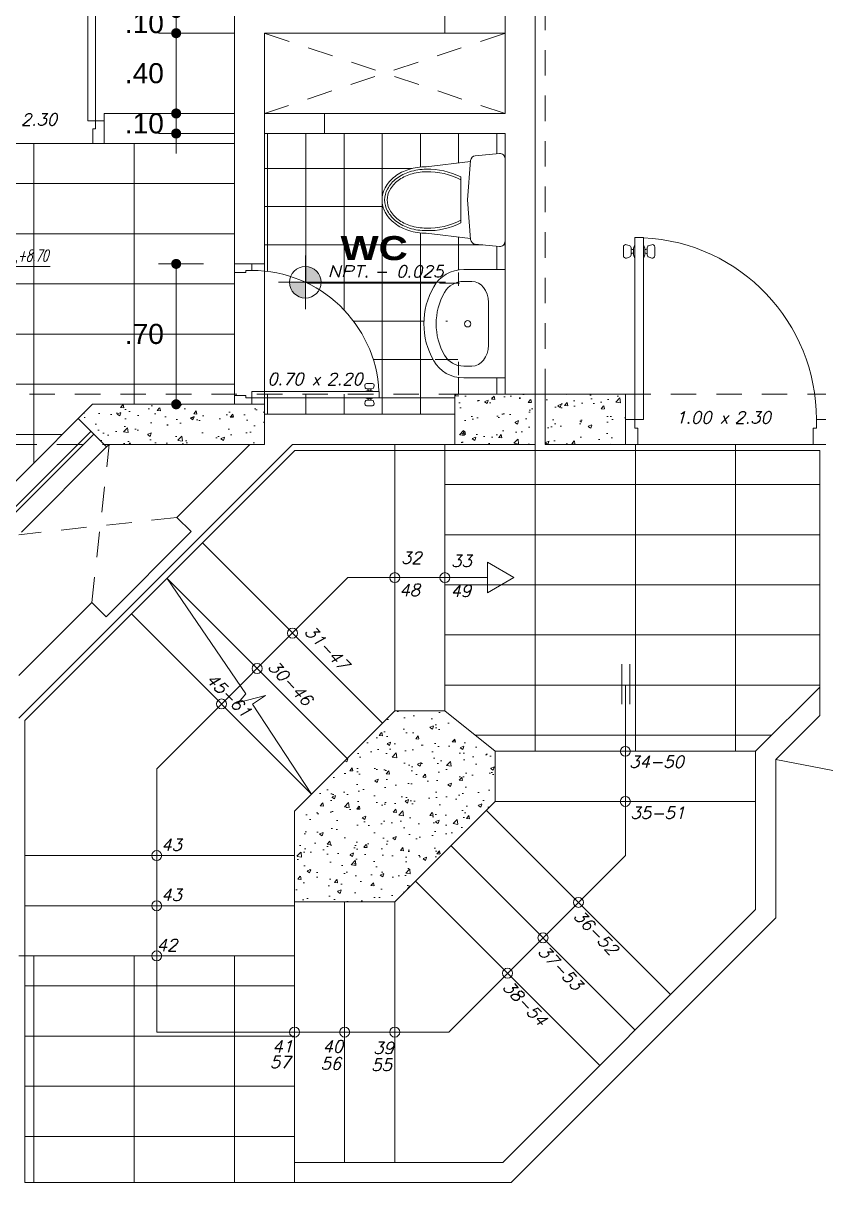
# Model space of a CAD drawing. Header units: millimetres. Extents: x 2178 to 2304, y 1220 to 1359.
# Drawn here: x 2192.1 to 2196.1, y 1238.32 to 1244.1 of the extents above; entities that cross this region are included whole.
import ezdxf
from ezdxf.enums import TextEntityAlignment as Align

# ---------------------------------------------------------------- set-up
doc = ezdxf.new("R2010")
doc.units = ezdxf.units.MM
doc.linetypes.add('HIDDEN', pattern=[9.524999999999999, 6.35, -3.175])
doc.layers.get('0').update_dxf_attribs({"lineweight": 0})
for name, color, linetype, lineweight in [('carpinteria', 12, 'Continuous', 5), ('COTAS', 40, 'Continuous', 20), ('Mobiliario', 52, 'Continuous', 5), ('PLUMA 1', 46, 'Continuous', 13), ('PLUMA 2', 94, 'Continuous', 15), ('PLUMA 7', 10, 'Continuous', 0), ('PLUMA4', 160, 'Continuous', 40), ('PROY', 13, 'HIDDEN', 13), ('TEXTO', 5, 'Continuous', 18), ('TEXTOS', 42, 'Continuous', 13)]:
    doc.layers.add(name, color=color, linetype=linetype, lineweight=lineweight)
doc.layers.add('pisos....', color=7, linetype='Continuous', lineweight=5, true_color=0x7c7f7e)
doc.styles.add('ARIAL', font='arial.ttf')
doc.styles.add('ARIAL-N', font='arialbd.ttf')
doc.styles.add('SIMPLEX', font='simplex.shx', dxfattribs={"width": 1.2, "oblique": 15})
doc.dimstyles.new('RPM 50', dxfattribs={"dimtxt": 0.1, "dimasz": 0.05, "dimexe": 0.08849999999999973, "dimexo": 0.1535, "dimgap": 0.07099999999999997, "dimtad": 2, "dimtih": 1, "dimtoh": 1, "dimzin": 4, "dimdsep": 46, "dimtxsty": 'ARIAL', "dimblk": 'DOT', "dimcen": 0.4, "dimdle": 0.25, "dimclrd": 8, "dimclre": 8, "dimclrt": 9, "dimadec": 0, "dimazin": 0, "dimtfac": 1, "dimtix": 1, "dimtmove": 0, "dimatfit": 3, "dimldrblk": 'DOT', "dimfxl": 0.5, "dimfxlon": 1, "dimlwd": 0, "dimlwe": 0, "dimarcsym": 0})
pattern_1 = [(0, (1020.219781144359, -525.2275111259783), (0, 0.1905), []), (90, (1020.219781144359, -525.2275111259783), (-0.1905, 1.166437552015814e-17), [])]
pattern_2 = [(49.99999999999999, (1025.669781144359, -528.6775111259783), (0.182184668996004, -0.01593908553890309), [0.01905, -0.20955]), (355, (1025.669781144359, -528.6775111259783), (-0.03524342142496934, 0.1910568452390352), [0.01524, -0.16764058417]), (100.4514447, (1025.684963151359, -528.6788393794784), (0.1469412470903533, 0.1751177519121951), [0.01619000879999997, -0.1780902445999998]), (46.18420000000001, (1025.669781144359, -528.6267111259783), (0.2710790408921299, -0.04204232793272715), [0.028575, -0.314325]), (96.63555760999992, (1025.692371044359, -528.6302146259784), (0.237404134051503, 0.2474261245977215), [0.02428502314, -0.26713560816]), (351.1841511700001, (1025.669781144359, -528.6267111259783), (0.237404134064977, 0.2474261245855326), [0.02285996707, -0.25145973192]), (21, (1025.695181144359, -528.6394111259783), (0.1516143912691325, -0.1022651981870876), [0.01905, -0.20955]), (326.0000000000001, (1025.695181144359, -528.6394111259783), (0.06180202834764707, 0.1841879661223193), [0.01524, -0.16764]), (71.45144499999999, (1025.707815676959, -528.6479332258782), (0.2134164192787162, 0.08192276888590524), [0.0161900088, -0.1780899376]), (37.50000000000001, (1025.669781144359, -528.6775111259783), (0.003088603250591816, 0.0845550388731531), [0, -0.165608, 0, -0.17018, 0, -0.168275]), (7.499999999999999, (1025.669781144359, -528.6775111259783), (0.06681966251030574, 0.1001805748181195), [0, -0.09702799999999999, 0, -0.161798, 0, -0.06413500000000001]), (327.5, (1025.613139144359, -528.6775111259783), (0.1355905951668714, -0.005728743992673458), [0, -0.0635, 0, -0.19812, 0, -0.26289]), (317.5, (1025.587739144359, -528.6775111259783), (0.148129181386018, 0.02542649103333302), [0, -0.08255, 0, -0.131572, 0, -0.18669])]

# ---------------------------------------------------------------- blocks, each defined once
blk = doc.blocks.new('puerta de 0.80')
for p, q in [((0, 0.7578726278069325), (0, 0.8078726278070008)), ((0, 0.05787262780700075), (0, 0.8078726278070008)), ((0.1000000000000227, 0.770372627806978), (0.1000000000000227, 0.8078726278070008)), ((0, 0.7578726278069325), (0.06500000000005457, 0.7578726278069325)), ((0.06500000000005457, 0.7578726278069325), (0.06500000000005457, 0.770372627806978)), ((0.06500000000005457, 0.770372627806978), (0.1000000000000227, 0.770372627806978)), ((0.743372223558481, 0.1131570363396577), (0.7462233707656196, 0.1025164101029077)), ((0.7699992280930701, 0.1257452267906274), (0.753031481821381, 0.1257452267906274)), ((0.7820575276252839, 0.09510460055400927), (0.7558826290285197, 0.09510460055400927)), ((0.7558826290285197, 0.09510460055400927), (0.7579409285608563, 0.09510460055400927)), ((0.7699992280930701, 0.1257452267906274), (0.7869669743646455, 0.1257452267906274)), ((0.7841158271576205, 0.09510460055400927), (0.7820575276252839, 0.09510460055400927)), ((0.7966262326275455, 0.1131570363396577), (0.7937750854204069, 0.1025164101029077)), ((0, 0.007872627806932542), (0, 0.05787262780700075)), ((0, 0.05787262780700075), (0.06500000000005457, 0.05787262780700075)), ((0.06500000000005457, 0.04537262780695528), (0.06500000000005457, 0.05787262780700075)), ((0.1000000000000227, 0.08037262780703713), (0.8250000000000455, 0.08037262780703713)), ((0.1000000000000227, 0.04537262780695528), (0.1000000000000227, 0.08037262780703713)), ((0.7820575276252839, 0.08545825626470105), (0.7558826290285197, 0.08545825626470105)), ((0.762940928560738, 0.09010460055401381), (0.762940928560738, 0.08545825626470105)), ((0.7770575276252885, 0.09010460055401381), (0.7770575276252885, 0.08545825626470105)), ((0.8250000000000455, 0.08037262780703713), (0.8250000000000455, 0.04537262780695528)), ((0.1000000000000227, 0.04537262780695528), (0.06500000000005457, 0.04537262780695528)), ((0.8250000000000455, 0.04537262780695528), (0.1000000000000227, 0.04537262780695528)), ((0.1000000000000227, 0.04537262780695528), (0.1000000000000227, 0.007872627806932542)), ((0.743372223558481, 0.01258821927433473), (0.7462233707656196, 0.02322884551108473)), ((0.7699992280930701, 2.882325134123676e-08), (0.753031481821381, 2.882325134123676e-08)), ((0.7820575276252839, 0.04028699934929136), (0.7558826290285197, 0.04028699934929136)), ((0.7820575276252839, 0.03064065505998315), (0.7558826290285197, 0.03064065505998315)), ((0.7558826290285197, 0.03064065505998315), (0.7579409285608563, 0.03064065505998315)), ((0.762940928560738, 0.0356406550599786), (0.762940928560738, 0.04028699934929136)), ((0.7699992280930701, 2.882325134123676e-08), (0.7869669743646455, 2.882325134123676e-08)), ((0.8250000000000455, 0.04537262780695528), (0.7720000000000482, 0.04537262780695528)), ((0.7770575276252885, 0.0356406550599786), (0.7770575276252885, 0.04028699934929136)), ((0.7841158271576205, 0.03064065505998315), (0.7820575276252839, 0.03064065505998315)), ((0.7966262326275455, 0.01258821927433473), (0.7937750854204069, 0.02322884551108473))]:
    blk.add_line(p, q)
at = {"linetype": 'Continuous', "lineweight": 0}
for p, q in [((0.7558826290285197, 0.08545825626470105), (0.7419099796773025, 0.08037262780692345)), ((0.7820575276252839, 0.08545825626470105), (0.796030176976501, 0.08037262780692345)), ((0.7558826290285197, 0.04028699934929136), (0.7419099796773025, 0.04537262780695528)), ((0.7820575276252839, 0.04028699934929136), (0.796030176976501, 0.04537262780695528))]:
    blk.add_line(p, q, dxfattribs=at)
for centre, radius, start, end in [((0.1000000000000227, 0.04537262780695528), 0.725, 2.767078666097358, 90), ((0.753031481821381, 0.1157452267906365), 0.01, 90, 195.0000000000087), ((0.7558826290285197, 0.1051046005540002), 0.01, 195.0000000001698, 270), ((0.7579409285607426, 0.09010460055401381), 0.005, 0, 90), ((0.7820575276252839, 0.09010460055401381), 0.005, 90, 180), ((0.7841158271575068, 0.1051046005540002), 0.01, 270, 344.9999999998302), ((0.7869669743646455, 0.1157452267906365), 0.01, 344.9999999999912, 90), ((0.753031481821381, 0.01000002882324225), 0.01, 164.9999999999913, 270), ((0.7558826290285197, 0.02064065505999224), 0.01, 90, 164.9999999998302), ((0.7579409285607426, 0.0356406550599786), 0.005, 270, 0), ((0.7820575276252839, 0.0356406550599786), 0.005, 180, 270), ((0.7841158271575068, 0.02064065505999224), 0.01, 15.00000000016984, 90), ((0.7869669743646455, 0.01000002882324225), 0.01, 270, 15.00000000000872)]:
    blk.add_arc(centre, radius, start, end)
blk = doc.blocks.new('P')
at = {"style": 'SIMPLEX', "oblique": 15}
blk.add_text('x', height=0.06, dxfattribs=at).set_placement((-0.01697368369676155, 0.0255492955629677))
blk.add_attdef('L', text='', height=0.06, dxfattribs=at).set_placement((-0.057659880294743, 0.02554929556297481), align=Align.RIGHT)
blk.add_attdef('H', (0.05806964743619147, 0.02554929556297481), '', height=0.06, dxfattribs=at)
blk = doc.blocks.new('LAVATORIO')
at = {"layer": 'PLUMA 1', "linetype": 'Continuous', "lineweight": 20}
for p, q in [((-0.2999934783219942, 0.2071363636785648), (-0.2999934783219942, -0.02195454545901754)), ((-0.2999934783219942, 0.2071363636785648), (0.2999934783219942, 0.2071363636785648)), ((0.2999934783219942, 0.2071363636785648), (0.2999934783219942, -0.02195454545901754)), ((-0.1188260869807323, 0.1148181818415779), (0.1188260869807323, 0.1148181818415779)), ((-0.234782608743501, 0.02386363636850319), (-0.234782608743501, -0.02195454545901754)), ((0.234782608743501, 0.02386363636850319), (0.234782608743501, -0.02195454545901754))]:
    blk.add_line(p, q, dxfattribs=at)
blk.add_circle((0, 0), 0.01750000000356522, dxfattribs=at)
at = {"layer": 'PLUMA 1', "linetype": 'Continuous', "lineweight": 20, "extrusion": (0, 0, -1)}
for centre, major_axis, ratio, start_param, end_param in [((-0.1188260869807323, 0.02386363636850319), (0.1159565217627687, 2.11200665065676e-14), 0.7846746081733931, 3.141592653590338, 4.712388980384833), ((0.1188260869807323, 0.02386363636850319), (-0.1159565217627687, 9.952126509930016e-14), 0.7846746081733929, 1.570796326794223, 3.1415926535887), ((-0.1188521754517069, -0.02195454545901754), (2.795176774598603e-13, 0.1893818215381344), 0.9565217391304283, 3.638567482427635, 4.712388980383277), ((-0.1188521754517069, -0.02195454545901754), (-1.25662522260505e-12, 0.1212000033427651), 0.9565217391302343, 3.638567482442401, 4.712388980394607), ((0.1188521754517069, -0.02195454545901754), (1.256475748923904e-12, 0.1212000033427651), 0.9565217391302343, 1.57079632678498, 2.644617824737187), ((0.1188521754517069, -0.02195454545901754), (-2.791350386132135e-13, 0.1893818215381344), 0.9565217391304283, 1.570796326796306, 2.64461782475195), ((0, 0.2071363636785648), (1.873049312265182e-16, 0.4500000041648561), 0.9565217391303545, 2.644617814432515, 3.638567492747071), ((0, 0.2071363636785648), (-2.207522384136759e-16, 0.3818181859691521), 0.9565217391303741, 2.64461781258921, 3.638567494590378)]:
    blk.add_ellipse(centre, major_axis=major_axis, ratio=ratio, start_param=start_param, end_param=end_param, dxfattribs=at)
blk = doc.blocks.new('A$C17BD6781')
at = {"layer": 'Mobiliario', "linetype": 'Continuous'}
for p, q in [((0.0470258381902795, 0.2024778968581415), (0.07702583819028064, 0.4624778968581325)), ((0.4970258381902681, 0.2024778968581415), (0.467025838190267, 0.4624778968581325)), ((0.2720258381902738, 0.2200000207519395), (0.04046188830088226, 0.2019667219995256)), ((0.1371245447934086, 0.2600000207519599), (0.406927131587139, 0.2600000207519599)), ((0.2720258381902738, 0.2200000207519395), (0.5035897880796654, 0.2019667219995256)), ((2.658856601556181e-08, 0.03271609313324575), (0.01291432294007677, 0.1747733529997788)), ((0.5440516497919816, 0.03271609313324575), (0.5311373534404709, 0.1747733529997788)), ((0.0298768227825974, 2.075196903206233e-08), (0.5141748535979502, 2.075196903206233e-08))]:
    blk.add_line(p, q, dxfattribs=at)
for points in [[(0.467025838190267, 0.4624778968581325, 0.07568148098942781), (0.4514763274974598, 0.564619449634364, 0.08594715031423093), (0.409911660521658, 0.6457161817953931, 0.1060218382171382), (0.3436150782673906, 0.7032144903049868, 0.1264657149685374), (0.2720258381902738, 0.7216159645624032, 0.1264657149685252), (0.2004365981131571, 0.7032144903049868, 0.1060218382171112), (0.1341400158588897, 0.6457161817953931, 0.08594715031425326), (0.09257534888308783, 0.564619449634364, 0.07568148098944026), (0.07702583819028064, 0.4624778968581325, 0.07568148098943636)], [(0.4520258381902806, 0.4624778968581325, 0.0756814809893859), (0.4371558434836231, 0.5601558482174767, 0.08594715031428633), (0.3979260275471859, 0.6366970575473658, 0.1060218382171535), (0.3363817185640983, 0.6900737708649274, 0.1264657149685132), (0.2720258381902738, 0.7066159645624168, 0.1264657149686313), (0.2076699578163925, 0.6900737708648705, 0.1060218382170392), (0.1461256488333618, 0.6366970575473658, 0.08594715031415015), (0.1068958328969813, 0.5601558482175903, 0.07568148098951734), (0.092025838190267, 0.4624778968581325, 0.07568148098951734)], [(0.4370258381902659, 0.4624778968581325, 0.07568148098938046), (0.422835359469758, 0.5556922468005894, 0.08594715031429338), (0.3859403945727138, 0.6276779332993385, 0.1060218382171472), (0.3291483588608344, 0.6769330514248111, 0.1264657149685263), (0.2720258381902738, 0.6916159645624305, 0.1264657149686292), (0.2149033175196564, 0.6769330514248111, 0.1060218382170225), (0.1581112818078338, 0.6276779332993385, 0.08594715031417827), (0.1212163169108464, 0.5556922468007031, 0.07568148098950629), (0.1070258381902818, 0.4624778968581325, 0.07568148098950629)]]:
    blk.add_lwpolyline(points, format="xyb", dxfattribs=at)
for centre, radius, start, end in [((0.5137349313203856, 0.4501454030077241), 0.4218893808016409, 178.3249151335759, 206.7885795011672), ((0.5137349313203856, 0.4501454030077241), 0.4068893808016409, 178.3249151335759, 207.8601275501853), ((0.03031674506016202, 0.4501454030077241), 0.4068893808016409, 332.1398724498131, 1.675084866424104), ((0.03031674506016202, 0.4501454030077241), 0.4218893808016409, 333.2114204988328, 1.675084866424104), ((0.04279111913410816, 0.1720572806184748), 0.03, 94.45298473469602, 174.8055710922652), ((0.5012605572464395, 0.1720572806184748), 0.03, 5.194428907734862, 85.54701526530398), ((0.0298768227825974, 0.03000002075194175), 0.03, 174.8055710922652, 270), ((0.5141748535979502, 0.03000002075194175), 0.03, 270, 5.194428907734862)]:
    blk.add_arc(centre, radius, start, end, dxfattribs=at)
blk = doc.blocks.new('N')
at = {"linetype": 'Continuous'}
h = blk.add_hatch(color=256, dxfattribs=at)
h.paths.add_polyline_path([(0, 0.1000000000000085), (0, 0), (0.1000000000000014, 0, 0.4142135623730981)])
h.paths.add_polyline_path([(-0.1000000000000014, 0, 0.4142135623730981), (0, -0.1000000000000085), (0, 0)])
for points in [[(0, 0.1700000000000017), (0, -0.1700000000000017)], [(-0.1700000000000017, 0), (0.8870854846603891, 0)]]:
    blk.add_lwpolyline(points)
blk.add_circle((0, 0), 0.1)
at = {"color": 64, "style": 'SIMPLEX', "oblique": 15, "width": 1.2}
blk.add_text('NPT.', height=0.075, dxfattribs=at).set_placement((0.1397908554024241, 0.03140925992012455))
at = {"color": 64, "style": 'SIMPLEX', "oblique": 15, "width": 1.062312430358449}
blk.add_attdef('NIV', text='', height=0.075, dxfattribs=at).set_placement((0.434891932751043, 0.03140925992012455), (0.8749927967566862, 0.03140925992012455), align=Align.FIT)
blk = doc.blocks.new('_DOT')
at = {"color": 0, "linetype": 'ByBlock'}
blk.add_line((-0.5, 0), (-1, 0), dxfattribs=at)
at = {"color": 0, "linetype": 'ByBlock', "const_width": 0.5}
blk.add_lwpolyline([(-0.25, 0, 1), (0.25, 0, 1)], format="xyb", close=True, dxfattribs=at)
blk = doc.blocks.new('*D1481')
at = {"color": 8, "lineweight": 0, "transparency": 16777216}
for p, q in [((2192.862519938153, 1244.198674000262), (2192.862519938153, 1244.248674000262)), ((2193.149498678863, 1244.148674000262), (2192.774019938153, 1244.148674000262)), ((2192.862519938153, 1244.148674000262), (2192.862519938153, 1244.048674000262)), ((2193.149498678863, 1244.048674000262), (2192.774019938153, 1244.048674000262)), ((2192.862519938153, 1243.998674000262), (2192.862519938153, 1243.948674000262))]:
    blk.add_line(p, q, dxfattribs=at)
at = {"layer": 'Defpoints', "color": 0, "transparency": 16777216}
for p in [(2193.302998678863, 1244.148674000262), (2192.862519938153, 1244.048674000262), (2193.302998678863, 1244.048674000262)]:
    blk.add_point(p, dxfattribs=at)
at = {"color": 8, "lineweight": 0, "transparency": 16777216, "xscale": 0.05, "yscale": 0.05, "zscale": 0.05}
for p, rotation in [((2192.862519938153, 1244.148674000262), 270), ((2192.862519938153, 1244.048674000262), 90)]:
    blk.add_blockref('_DOT', p, dxfattribs=dict(at, rotation=rotation))
at = {"color": 9, "transparency": 16777216, "insert": (2192.704105204183, 1244.098674000261), "char_height": 0.1, "attachment_point": 5, "style": 'ARIAL'}
blk.add_mtext('.10', dxfattribs=at)
blk = doc.blocks.new('*D1482')
at = {"color": 8, "lineweight": 0, "transparency": 16777216}
for p, q in [((2193.149498678863, 1244.048674000262), (2192.774019938153, 1244.048674000262)), ((2192.862519938153, 1243.998674000262), (2192.862519938153, 1243.698674000262)), ((2193.149498678863, 1243.648674000262), (2192.774019938153, 1243.648674000262))]:
    blk.add_line(p, q, dxfattribs=at)
at = {"layer": 'Defpoints', "color": 0, "transparency": 16777216}
for p in [(2193.302998678863, 1244.048674000262), (2192.862519938153, 1243.648674000262), (2193.302998678863, 1243.648674000262)]:
    blk.add_point(p, dxfattribs=at)
at = {"color": 8, "lineweight": 0, "transparency": 16777216, "xscale": 0.05, "yscale": 0.05, "zscale": 0.05}
for p, rotation in [((2192.862519938153, 1244.048674000262), 90), ((2192.862519938153, 1243.648674000262), 270)]:
    blk.add_blockref('_DOT', p, dxfattribs=dict(at, rotation=rotation))
at = {"color": 9, "transparency": 16777216, "insert": (2192.704105204183, 1243.848674000261), "char_height": 0.1, "attachment_point": 5, "style": 'ARIAL'}
blk.add_mtext('.40', dxfattribs=at)
blk = doc.blocks.new('*D1483')
at = {"color": 8, "lineweight": 0, "transparency": 16777216}
for p, q in [((2192.862519938153, 1243.698674000262), (2192.862519938153, 1243.748674000262)), ((2193.149498678863, 1243.648674000262), (2192.774019938153, 1243.648674000262)), ((2192.862519938153, 1243.648674000262), (2192.862519938153, 1243.548674000262)), ((2193.149498678863, 1243.548674000262), (2192.774019938153, 1243.548674000262)), ((2192.862519938153, 1243.498674000262), (2192.862519938153, 1243.448674000262))]:
    blk.add_line(p, q, dxfattribs=at)
at = {"layer": 'Defpoints', "color": 0, "transparency": 16777216}
for p in [(2193.302998678863, 1243.648674000262), (2192.862519938153, 1243.548674000262), (2193.302998678863, 1243.548674000262)]:
    blk.add_point(p, dxfattribs=at)
at = {"color": 8, "lineweight": 0, "transparency": 16777216, "xscale": 0.05, "yscale": 0.05, "zscale": 0.05}
for p, rotation in [((2192.862519938153, 1243.648674000262), 270), ((2192.862519938153, 1243.548674000262), 90)]:
    blk.add_blockref('_DOT', p, dxfattribs=dict(at, rotation=rotation))
at = {"color": 9, "transparency": 16777216, "insert": (2192.704105204183, 1243.598674000261), "char_height": 0.1, "attachment_point": 5, "style": 'ARIAL'}
blk.add_mtext('.10', dxfattribs=at)
blk = doc.blocks.new('*D1484')
at = {"color": 8, "lineweight": 0, "transparency": 16777216}
for p, q in [((2192.999498678863, 1242.898674000262), (2192.774019938153, 1242.898674000262)), ((2192.862519938153, 1242.848674000262), (2192.862519938153, 1242.248674000262)), ((2192.862519938153, 1242.198674000262), (2192.951019938153, 1242.198674000262))]:
    blk.add_line(p, q, dxfattribs=at)
at = {"layer": 'Defpoints', "color": 0, "transparency": 16777216}
for p in [(2193.152998678863, 1242.898674000262), (2192.862519938151, 1242.198674000262), (2192.862519938153, 1242.198674000262)]:
    blk.add_point(p, dxfattribs=at)
at = {"color": 8, "lineweight": 0, "transparency": 16777216, "xscale": 0.05, "yscale": 0.05, "zscale": 0.05}
for p, rotation in [((2192.862519938153, 1242.898674000262), 90), ((2192.862519938153, 1242.198674000262), 270)]:
    blk.add_blockref('_DOT', p, dxfattribs=dict(at, rotation=rotation))
at = {"color": 9, "transparency": 16777216, "insert": (2192.704105204183, 1242.548674000261), "char_height": 0.1, "attachment_point": 5, "style": 'ARIAL'}
blk.add_mtext('.70', dxfattribs=at)
blk = doc.blocks.new('F1')
for points in [[(-0.1000000000000014, 0.01999999999999602), (0.1000000000000085, 0.01999999999999602)], [(-0.09999999999999432, -0.02000000000000313), (0.1000000000000014, -0.02000000000000313)]]:
    blk.add_lwpolyline(points)

msp = doc.modelspace()

# ---------------------------------------------------------------- hatches: boundary and pattern name
h = msp.add_hatch()
h.set_pattern_fill('NET', color=256, scale=0.06)
h.set_pattern_definition(pattern_1)
h.paths.add_polyline_path([(2194.252998678862, 1242.248674000262), (2193.302998678862, 1242.248674000262), (2193.302998678862, 1242.198674000262), (2193.302998678862, 1242.148674000262), (2194.252998678862, 1242.148674000262)])
h.paths.add_polyline_path([(2193.832924015534, 1242.227036575361), (2193.832924015534, 1242.222971024108, 0.464648955452275), (2193.837910499672, 1242.218514791221, -0.3779349762624743), (2193.847551878605, 1242.212110690753), (2193.850046632411, 1242.202800142796, -0.4931454260358821), (2193.841594781431, 1242.191785476151), (2193.826748003444, 1242.191785476151), (2193.811901225456, 1242.191785476151, -0.493145426028799), (2193.803449374476, 1242.202800142795), (2193.805944128282, 1242.212110690753, -0.3394542588673253), (2193.814395979262, 1242.218596024108), (2193.816196991353, 1242.218596024108, 0.414213562373095), (2193.820571991353, 1242.222971024108), (2193.820571991353, 1242.227036575361)], flags=16)
h = msp.add_hatch()
h.set_pattern_fill('AR-CONC', color=256, scale=0.001)
h.set_pattern_definition(pattern_2)
h.paths.add_polyline_path([(2194.652998678863, 1241.998674000262), (2194.652998678863, 1242.248674000262), (2194.252998678862, 1242.248674000262), (2194.252998678862, 1241.998674000262)])
h = msp.add_hatch()
h.set_pattern_fill('AR-CONC', color=256, scale=0.001)
h.set_pattern_definition(pattern_2)
h.paths.add_polyline_path([(2194.702998678862, 1241.998674000262), (2195.102998678863, 1241.998674000262), (2195.102998678863, 1242.248674000262), (2194.702998678862, 1242.248674000262)])
h = msp.add_hatch()
h.set_pattern_fill('AR-CONC', color=256, scale=0.001)
h.set_pattern_definition([(49.99999999999999, (1020.219781144359, -498.5161192581334), (0.182184668996004, -0.01593908553890309), [0.01905, -0.20955]), (355, (1020.219781144359, -498.5161192581334), (-0.03524342142496934, 0.1910568452390352), [0.01524, -0.16764058417]), (100.4514447, (1020.234963151359, -498.5174475116335), (0.1469412470903533, 0.1751177519121951), [0.01619000879999999, -0.1780902445999999]), (46.18420000000001, (1020.219781144359, -498.4653192581334), (0.2710790408921299, -0.04204232793272715), [0.028575, -0.314325]), (96.63555760999992, (1020.242371044359, -498.4688227581335), (0.237404134051503, 0.2474261245977215), [0.02428502314, -0.26713560816]), (351.1841511700001, (1020.219781144359, -498.4653192581334), (0.237404134064977, 0.2474261245855326), [0.02285996707, -0.25145973192]), (21, (1020.245181144359, -498.4780192581334), (0.1516143912691325, -0.1022651981870876), [0.01905, -0.20955]), (326.0000000000001, (1020.245181144359, -498.4780192581334), (0.06180202834764707, 0.1841879661223193), [0.01524, -0.16764]), (71.45144499999999, (1020.257815676959, -498.4865413580333), (0.2134164192787162, 0.08192276888590524), [0.0161900088, -0.1780899376]), (37.50000000000001, (1020.219781144359, -498.5161192581334), (0.003088603250591816, 0.0845550388731531), [0, -0.165608, 0, -0.17018, 0, -0.168275]), (7.499999999999999, (1020.219781144359, -498.5161192581334), (0.06681966251030574, 0.1001805748181195), [0, -0.09702799999999999, 0, -0.161798, 0, -0.06413500000000001]), (327.5, (1020.163139144359, -498.5161192581334), (0.1355905951668714, -0.005728743992673458), [0, -0.0635, 0, -0.19812, 0, -0.26289]), (317.5, (1020.137739144359, -498.5161192581334), (0.148129181386018, 0.02542649103333302), [0, -0.08255, 0, -0.131572, 0, -0.18669])])
h.paths.add_polyline_path([(2193.302998678862, 1242.198674000262), (2192.445155966388, 1242.198674000262), (2192.373709356981, 1242.127227390855), (2192.502262747575, 1241.998674000262), (2193.302998678862, 1241.998674000262)])
h = msp.add_hatch()
h.set_pattern_fill('AR-CONC', color=256, scale=0.001)
h.set_pattern_definition([(49.99999999999999, (1020.219781144359, -525.2275111259783), (0.182184668996004, -0.01593908553890309), [0.01905, -0.20955]), (355, (1020.219781144359, -525.2275111259783), (-0.03524342142496934, 0.1910568452390352), [0.01524, -0.16764058417]), (100.4514447, (1020.234963151359, -525.2288393794784), (0.1469412470903533, 0.1751177519121951), [0.01619000879999999, -0.1780902445999999]), (46.18420000000001, (1020.219781144359, -525.1767111259783), (0.2710790408921299, -0.04204232793272715), [0.028575, -0.314325]), (96.63555760999992, (1020.242371044359, -525.1802146259784), (0.237404134051503, 0.2474261245977215), [0.02428502314, -0.26713560816]), (351.1841511700001, (1020.219781144359, -525.1767111259783), (0.237404134064977, 0.2474261245855326), [0.02285996707, -0.25145973192]), (21, (1020.245181144359, -525.1894111259783), (0.1516143912691325, -0.1022651981870876), [0.01905, -0.20955]), (326.0000000000001, (1020.245181144359, -525.1894111259783), (0.06180202834764707, 0.1841879661223193), [0.01524, -0.16764]), (71.45144499999999, (1020.257815676959, -525.1979332258782), (0.2134164192787162, 0.08192276888590524), [0.0161900088, -0.1780899376]), (37.50000000000001, (1020.219781144359, -525.2275111259783), (0.003088603250591816, 0.0845550388731531), [0, -0.165608, 0, -0.17018, 0, -0.168275]), (7.499999999999999, (1020.219781144359, -525.2275111259783), (0.06681966251030574, 0.1001805748181195), [0, -0.09702799999999999, 0, -0.161798, 0, -0.06413500000000001]), (327.5, (1020.163139144359, -525.2275111259783), (0.1355905951668714, -0.005728743992673458), [0, -0.0635, 0, -0.19812, 0, -0.26289]), (317.5, (1020.137739144359, -525.2275111259783), (0.148129181386018, 0.02542649103333302), [0, -0.08255, 0, -0.131572, 0, -0.18669])])
h.paths.add_polyline_path([(2194.452998678863, 1240.218674000261), (2194.452998678863, 1240.468674000261), (2194.202998678863, 1240.670389729014), (2193.952998678863, 1240.670389729014), (2193.452998678863, 1240.170389729014), (2193.452998678863, 1239.718674000261), (2193.952998678863, 1239.718674000261)])
at = {"layer": 'pisos....'}
h = msp.add_hatch(dxfattribs=at)
h.set_pattern_fill('NET', color=256, scale=0.06)
h.set_pattern_definition(pattern_1)
edge = h.paths.add_edge_path()
edge.add_line((2193.302998678862, 1242.898674000262), (2193.302998678862, 1242.86277517482))
edge.add_arc((2193.240498678862, 1242.231486500262), 0.6343750000001274, 2.76707866610559, 84.34592333882102, ccw=False)
edge.add_line((2193.874134023521, 1242.262111500262), (2193.874873678862, 1242.262111500262))
edge.add_line((2193.874873678862, 1242.262111500262), (2193.874873678862, 1242.248674000262))
edge.add_line((2193.874873678862, 1242.248674000262), (2194.502998678862, 1242.248674000262))
edge.add_line((2194.502998678862, 1242.248674000262), (2194.502998678862, 1242.330055761497))
edge.add_line((2194.502998678862, 1242.330055761497), (2194.296668261128, 1242.330055761497))
edge.add_ellipse((2194.296816860639, 1242.49308293408), major_axis=(0.1704436393843569, 2.49983864526988e-13), ratio=0.9565217391305934, start_angle=208.4745602166175, end_angle=269.9999999999196, ccw=False)
edge.add_ellipse((2194.502998678862, 1242.600049891986), major_axis=(-0.4050000037482276, 4.744386080289655e-16), ratio=0.9565217391312869, start_angle=-28.474560807873104, end_angle=28.474560807873274, ccw=False)
edge.add_ellipse((2194.296816860639, 1242.707016849893), major_axis=(-0.170443639384357, 2.499081723458499e-13), ratio=0.956521739130593, start_angle=-89.99999999991968, end_angle=-28.47456021661759, ccw=False)
edge.add_line((2194.296668261128, 1242.870044022476), (2194.502998678862, 1242.870044022476))
edge.add_line((2194.502998678862, 1242.870044022476), (2194.502998678862, 1243.011485400083))
edge.add_arc((2194.477498678863, 1243.011485400083), 0.02549999999999673, -95.19442890754982, 0, ccw=False)
edge.add_line((2194.475190017339, 1242.986090123318), (2194.354441346452, 1242.997067275217))
edge.add_arc((2194.356750007976, 1243.022462551982), 0.0255000000000944, 184.4529847348701, 264.80557109245024, ccw=False)
edge.add_line((2194.331326982802, 1243.020482705773), (2194.330892484172, 1243.026062063179))
edge.add_line((2194.330892484172, 1243.026062063179), (2194.109892484172, 1243.051562063179))
edge.add_arc((2194.109892484172, 1243.343323059799), 0.2917609966196871, 252.68808428414792, 270, ccw=False)
edge.add_arc((2194.090613471138, 1243.281470584145), 0.2269735820387948, 233.0387361214157, 252.6880842841864, ccw=False)
edge.add_arc((2194.061088031171, 1243.242233838191), 0.177868858861434, 208.830754681469, 233.0387361213607, ccw=False)
edge.add_arc((2194.015813073639, 1243.217312063179), 0.1261879470156083, 180.0000000001032, 208.8307546814521, ccw=False)
edge.add_arc((2194.015813073639, 1243.217312063179), 0.1261879470160389, 151.1692453179555, 179.9999999998968, ccw=False)
edge.add_arc((2194.061088031171, 1243.192390288168), 0.1778688588609801, 126.96126387970901, 151.1692453179983, ccw=False)
edge.add_arc((2194.090613471138, 1243.153153542213), 0.2269735820391569, 107.3119157153069, 126.96126387969781, ccw=False)
edge.add_arc((2194.109892484172, 1243.091301066559), 0.2917609966197344, 90, 107.31191571531679, ccw=False)
edge.add_line((2194.109892484172, 1243.383062063179), (2194.330892484172, 1243.408562063179))
edge.add_line((2194.330892484172, 1243.408562063179), (2194.331326982802, 1243.414141420585))
edge.add_arc((2194.356750007976, 1243.412161574377), 0.0255000000000944, 95.19442890754982, 175.5470152651299, ccw=False)
edge.add_line((2194.354441346452, 1243.437556851142), (2194.475190017339, 1243.448534003041))
edge.add_arc((2194.477498678863, 1243.423138726276), 0.02549999999999673, 0, 95.19442890754982, ccw=False)
edge.add_line((2194.502998678862, 1243.423138726276), (2194.502998678862, 1243.548674000262))
edge.add_line((2194.502998678862, 1243.548674000262), (2193.602998678862, 1243.548674000262))
edge.add_line((2193.602998678863, 1243.548674000262), (2193.302998678862, 1243.548674000262))
edge.add_line((2193.302998678862, 1243.548674000262), (2193.302998678862, 1242.898674000262))

# ---------------------------------------------------------------- linework, layer by layer
for points in [[(2194.502998678862, 1244.048674000262), (2194.202998678863, 1244.048674000262)], [(2193.602998678863, 1243.648674000262), (2193.302998678862, 1243.648674000262)], [(2193.602998678863, 1243.548674000262), (2193.302998678862, 1243.548674000262)], [(2193.152998678862, 1242.898674000262), (2193.152998678862, 1242.198674000262)], [(2193.302998678862, 1242.898674000262), (2193.302998678862, 1242.198674000262)], [(2191.949445288269, 1241.702963322143), (2192.373709356982, 1242.127227390855)], [(2192.013084898575, 1241.639323711836), (2192.437348967288, 1242.063587780549)], [(2192.027227034199, 1241.625181576213), (2192.451491102911, 1242.049445644925)], [(2192.090866644506, 1241.561541965906), (2192.515130713219, 1241.985806034618)]]:
    msp.add_lwpolyline(points)
for points in [[(2192.152998678856, 1241.90651671273), (2192.152998678854, 1243.498674000262)], [(2192.652998678856, 1242.198674000262), (2192.652998678854, 1243.498674000262)], [(2190.990130713219, 1243.298674000262), (2193.152998678862, 1243.298674000262)], [(2190.740130713219, 1243.048674000262), (2193.152998678862, 1243.048674000262)], [(2190.677998678862, 1242.798674000262), (2193.152998678862, 1242.798674000262)], [(2190.677998678862, 1242.548674000262), (2193.152998678862, 1242.548674000262)], [(2190.677998678862, 1242.298674000262), (2193.152998678862, 1242.298674000262)], [(2190.677998678862, 1242.048674000262), (2192.295155966388, 1242.048674000262)], [(2194.652998678847, 1240.468674000261), (2194.652998678843, 1241.998674000259)], [(2195.152998678847, 1240.468674000261), (2195.152998678844, 1241.998674000261)], [(2195.652998678846, 1240.468674000261), (2195.652998678844, 1241.998674000262)], [(2194.202998678863, 1241.798674000262), (2196.072998678861, 1241.798674000262)], [(2194.202998678863, 1241.548674000262), (2196.072998678861, 1241.548674000262)], [(2194.202998678863, 1241.298674000262), (2196.072998678861, 1241.298674000262)], [(2194.202998678863, 1241.048674000262), (2196.072998678861, 1241.048674000262)], [(2194.202998678863, 1240.798674000262), (2196.072998678861, 1240.798674000262)], [(2194.353849246521, 1240.548674000262), (2195.832998678863, 1240.548674000262)], [(2211.311577322625, 1237.448674000262), (2195.852998678863, 1240.427252644024)], [(2192.152998678856, 1238.318674000261), (2192.152998678854, 1239.448674000264)], [(2192.652998678856, 1238.318674000261), (2192.652998678854, 1239.448674000265)], [(2193.152998678856, 1238.318674000261), (2193.152998678854, 1239.448674000266)], [(2192.107998678864, 1239.298674000262), (2193.452998678863, 1239.298674000262)], [(2192.107998678865, 1239.048674000262), (2193.452998678863, 1239.048674000262)], [(2192.107998678865, 1238.798674000262), (2193.452998678863, 1238.798674000262)], [(2192.107998678865, 1238.548674000262), (2193.452998678863, 1238.548674000262)]]:
    msp.add_lwpolyline(points, dxfattribs=at)
at = {"layer": 'PLUMA 1'}
msp.add_line((2195.102998678863, 1239.949435184719), (2195.102998678863, 1240.798674000262), dxfattribs=at)
for points in [[(2192.765498678863, 1240.38091534112), (2193.71911520238, 1241.334531864638)], [(2193.538219458249, 1240.255610508401), (2193.242991520123, 1240.703435029251), (2193.307794118307, 1240.746156087514), (2193.172721987761, 1240.712327227227), (2193.209370196613, 1240.754434447487), (2192.816970541439, 1241.330412815804)], [(2193.71911520238, 1241.334531864638), (2194.414968239449, 1241.334531864638)], [(2192.765498678863, 1239.068674000261), (2192.765498678863, 1240.38091534112)], [(2194.222237494406, 1239.068674000261), (2195.102998678863, 1239.949435184719)], [(2192.765498678863, 1239.068674000261), (2194.222237494406, 1239.068674000261)]]:
    msp.add_lwpolyline(points, dxfattribs=at)
for centre in [(2193.952998678863, 1241.334531864638), (2194.202998678863, 1241.334531864638), (2193.442760042789, 1241.058176705047), (2193.265983347492, 1240.881400009751), (2193.089206652196, 1240.704623314454), (2195.102998678863, 1240.468674000261), (2195.102998678863, 1240.218674000261), (2192.765498678863, 1239.948674000261), (2194.869115202379, 1239.715551708236), (2192.765498678863, 1239.698674000261), (2194.692338507083, 1239.538775012939), (2192.765498678863, 1239.448674000261), (2194.515561811786, 1239.361998317642), (2193.452998678863, 1239.068674000261), (2193.702998678863, 1239.068674000261), (2193.952998678863, 1239.068674000261)]:
    msp.add_circle(centre, 0.025, dxfattribs=at)
at = {"layer": 'PLUMA 2', "color": 40, "linetype": 'Continuous', "lineweight": 20, "flags": 128}
for points in [[(2193.952998678863, 1240.670389729014), (2193.952998678863, 1241.998674000262)], [(2194.202998678863, 1240.670389729014), (2194.202998678863, 1241.998674000262)], [(2192.107998678863, 1240.621440953227), (2193.455231725897, 1241.968674000261)], [(2193.455231725897, 1241.968674000261), (2196.072998678861, 1241.968674000261)], [(2196.072998678861, 1240.647252644023), (2196.072998678861, 1241.968674000261)], [(2193.891772848842, 1240.609163898994), (2192.993747236736, 1241.5071895111)], [(2193.714996153546, 1240.432387203697), (2192.816970541439, 1241.330412815804)], [(2193.538219458249, 1240.255610508401), (2192.640193846143, 1241.153636120507)], [(2195.752998678862, 1240.468674000261), (2196.072998678861, 1240.78867400026)], [(2192.107998678863, 1240.621440953227), (2192.107998678865, 1238.318674000261)], [(2195.852998678863, 1240.427252644024), (2196.072998678861, 1240.647252644023)], [(2194.452998678863, 1240.468674000261), (2195.752998678862, 1240.468674000261)], [(2195.752998678862, 1239.680196369176), (2195.752998678862, 1240.468674000261)], [(2195.852998678863, 1239.638775012939), (2195.852998678863, 1240.427252644024)], [(2194.452998678863, 1240.218674000261), (2195.752998678862, 1240.218674000261)], [(2195.328734610151, 1239.255932300464), (2194.409495794608, 1240.175171116007)], [(2195.151957914854, 1239.079155605168), (2194.232719099311, 1239.99839442071)], [(2192.107998678863, 1239.948674000261), (2193.452998678863, 1239.948674000261)], [(2194.975181219557, 1238.902378909871), (2194.055942404015, 1239.821617725413)], [(2192.107998678864, 1239.698674000261), (2193.452998678863, 1239.698674000261)], [(2193.452998678863, 1239.718674000261), (2193.452998678863, 1238.318674000261)], [(2193.702998678863, 1239.718674000261), (2193.702998678863, 1238.418674000261)], [(2193.952998678863, 1239.718674000261), (2193.952998678863, 1238.418674000261)], [(2194.491476309948, 1238.418674000261), (2195.752998678862, 1239.680196369176)], [(2194.532897666185, 1238.318674000261), (2195.852998678863, 1239.638775012939)], [(2192.077998678862, 1239.448674000261), (2193.452998678863, 1239.448674000261)], [(2193.452998678863, 1238.418674000261), (2194.491476309948, 1238.418674000261)], [(2192.107998678865, 1238.318674000261), (2194.532897666185, 1238.318674000261)]]:
    msp.add_lwpolyline(points, dxfattribs=at)
msp.add_lwpolyline([(2194.547110507885, 1241.334531864638), (2194.414968239449, 1241.410824238891), (2194.414968239449, 1241.258239490385)], close=True, dxfattribs=at)
at = {"layer": 'PLUMA 7'}
for points in [[(2194.652998678863, 1245.698674000262), (2194.652998678863, 1242.248674000262)], [(2194.502998678862, 1245.448674000262), (2194.502998678862, 1243.648674000262)], [(2193.152998678862, 1244.848674000262), (2193.152998678862, 1242.898674000262)], [(2194.202998678863, 1244.048674000262), (2194.202998678863, 1244.148674000262)], [(2193.302998678862, 1244.048674000262), (2194.202998678863, 1244.048674000262)], [(2193.302998678862, 1244.048674000262), (2193.302998678862, 1242.898674000262)], [(2192.502998678862, 1243.648674000262), (2193.152998678862, 1243.648674000262)], [(2192.502998678862, 1243.648674000262), (2192.502998678862, 1243.498674000262)], [(2193.602998678863, 1243.648674000262), (2194.502998678862, 1243.648674000262)], [(2193.602998678863, 1243.548674000262), (2193.602998678863, 1243.648674000262)], [(2192.502998678862, 1243.498674000262), (2193.152998678862, 1243.498674000262)], [(2193.602998678863, 1243.548674000262), (2194.502998678862, 1243.548674000262)], [(2194.502998678862, 1243.548674000262), (2194.502998678862, 1242.248674000262)], [(2193.152998678862, 1242.898674000262), (2193.302998678862, 1242.898674000262)], [(2192.373709356981, 1242.127227390855), (2192.445155966388, 1242.198674000262)], [(2192.445155966388, 1242.198674000262), (2193.302998678862, 1242.198674000262)], [(2193.302998678862, 1242.198674000262), (2193.302998678862, 1241.998674000262)], [(2192.515130713219, 1241.985806034618), (2192.373709356981, 1242.127227390855)], [(2193.302998678862, 1242.148674000262), (2194.252998678862, 1242.148674000262)], [(2192.077998678862, 1240.633867360099), (2193.442805319025, 1241.998674000262)], [(2192.515130713218, 1241.985806034618), (2192.527998678862, 1241.998674000262)], [(2192.527998678862, 1241.998674000262), (2193.302998678862, 1241.998674000262)], [(2192.866468016121, 1241.634468731714), (2193.230673284669, 1241.998674000262)], [(2193.442805319025, 1241.998674000262), (2193.952998678863, 1241.998674000262)], [(2193.952998678863, 1241.998674000262), (2194.652998678863, 1241.998674000262)], [(2192.93717869424, 1241.563758053595), (2192.866468016121, 1241.634468731714)], [(2192.512914625528, 1241.139493984884), (2192.937178694241, 1241.563758053596)], [(2192.077998678862, 1240.845999394455), (2192.442203947409, 1241.210204663002)], [(2192.512914625528, 1241.139493984884), (2192.442203947409, 1241.210204663002)], [(2193.452998678863, 1240.170389729014), (2193.952998678863, 1240.670389729014)], [(2193.952998678863, 1240.670389729014), (2194.202998678863, 1240.670389729014)], [(2194.452998678863, 1240.218674000261), (2194.452998678863, 1240.468674000261), (2194.202998678863, 1240.670389729014)], [(2193.952998678863, 1239.718674000261), (2194.452998678863, 1240.218674000261)], [(2193.452998678863, 1240.170389729014), (2193.452998678863, 1239.718674000261), (2193.952998678863, 1239.718674000261)]]:
    msp.add_lwpolyline(points, dxfattribs=at)
for points in [[(2194.652998678863, 1242.248674000262), (2194.652998678863, 1241.998674000262), (2194.252998678862, 1241.998674000262), (2194.252998678862, 1242.248674000262)], [(2194.702998678862, 1242.248674000262), (2194.702998678862, 1241.998674000262), (2195.102998678863, 1241.998674000262), (2195.102998678863, 1242.248674000262)]]:
    msp.add_lwpolyline(points, close=True, dxfattribs=at)
at = {"layer": 'PROY', "ltscale": 0.02, "flags": 128}
for points in [[(2194.702998678862, 1242.248674000262), (2194.702998678862, 1245.448674000262)], [(2193.302998678862, 1243.648674000262), (2194.502998678862, 1244.048674000262)], [(2194.502998678862, 1243.648674000262), (2193.302998678862, 1244.048674000262)], [(2194.754309686681, 1242.248674000262), (2189.202998678862, 1242.248674000262)], [(2195.102998678863, 1242.248674000262), (2196.102998678863, 1242.248674000262), (2196.102998678863, 1242.248674000262)], [(2193.302998678862, 1241.998674000262), (2189.202998678862, 1241.998674000262)], [(2192.442203947409, 1241.210204663002), (2192.527998678862, 1241.998674000262)], [(2193.802998678862, 1241.998674000262), (2193.442805319025, 1241.998674000262)], [(2192.866468016121, 1241.634468731714), (2192.077998678862, 1241.548674000262)]]:
    msp.add_lwpolyline(points, dxfattribs=at)

# ---------------------------------------------------------------- block references
at = {"layer": 'carpinteria'}
for p, xscale, yscale, zscale, rotation in [((2192.511855385145, 1243.498674000262), 1.125, 1.125, 1.125, 90.00000000000001), ((2195.093157894104, 1241.998674000262), -1.25, 1.25, 1.25, 270)]:
    msp.add_blockref('puerta de 0.80', p, dxfattribs=dict(at, xscale=xscale, yscale=yscale, zscale=zscale, rotation=rotation))
at = {"layer": 'carpinteria', "xscale": 0.875, "yscale": 0.875, "zscale": 0.875}
msp.add_blockref('puerta de 0.80', (2193.152998678862, 1242.191785450931), dxfattribs=at)
at = {"layer": 'COTAS'}
ref = msp.add_blockref('N', (2191.535471475746, 1242.885824638466), dxfattribs=dict(at, xscale=0.7870854846603947, yscale=0.7870854846603947, zscale=0.7870854846603947))
ref.add_attrib('NIV', '+5.90 ,+8.70', dxfattribs={"layer": '0', "color": 64, "height": 0.05903141134952907, "style": 'SIMPLEX', "oblique": 15, "width": 0.5731546135892074}).set_placement((2191.87776860341, 1242.910546411033), (2192.224165605256, 1242.910546411033), align=Align.FIT)
ref = msp.add_blockref('N', (2193.506953933436, 1242.80718888686), dxfattribs=dict(at, xscale=0.7870854846603947, yscale=0.7870854846603947, zscale=0.7870854846603947))
ref.add_attrib('NIV', '- 0.025', dxfattribs={"layer": '0', "color": 64, "height": 0.05903141134952907, "style": 'SIMPLEX', "oblique": 15, "width": 0.9552576893140912}).set_placement((2193.8492510611, 1242.831910659427), (2194.195648062946, 1242.831910659427), align=Align.FIT)
at = {"layer": 'Mobiliario', "xscale": 0.8500000000000227, "yscale": 0.8500000000000227, "zscale": 0.8500000000000227, "rotation": 90.00000000000001}
msp.add_blockref('A$C17BD6781', (2194.502998696502, 1242.986090100718), dxfattribs=at)
at = {"layer": 'PLUMA 1', "rotation": 89.99999999999999}
msp.add_blockref('F1', (2195.105054535332, 1240.80343532819), dxfattribs=at)
at = {"layer": 'PLUMA4', "xscale": -0.9, "yscale": 0.9, "zscale": 0.9, "rotation": 270}
msp.add_blockref('LAVATORIO', (2194.316575951551, 1242.600049891986), dxfattribs=at)
at = {"layer": 'TEXTOS'}
for p, values in [((2192.030472168876, 1243.562861428115), {'H': '2.30', 'L': '0.90'}), ((2193.555188781944, 1242.269065245478), {'H': '2.20', 'L': '0.70'}), ((2195.590659637997, 1242.077213601892), {'H': '2.30', 'L': '1.00'})]:
    msp.add_blockref('P', p, dxfattribs=at).add_auto_attribs(values)

# ---------------------------------------------------------------- texts
at = {"layer": 'TEXTO', "style": 'ARIAL-N', "width": 1.2}
msp.add_text('WC', height=0.12, dxfattribs=at).set_placement((2193.850131341783, 1242.917330661257), align=Align.CENTER)
at = {"layer": 'TEXTOS', "style": 'SIMPLEX', "oblique": 15}
for s, p in [('32', (2194.03540648085, 1241.433649921486)), ('33', (2194.285023364028, 1241.417675947611)), ('48', (2194.027178342644, 1241.272507603594)), ('49', (2194.281732015374, 1241.268043779075)), ('34-50', (2195.258856960275, 1240.41635037646)), ('35-51', (2195.264441048395, 1240.161912850799)), ('43', (2192.839330863055, 1240.00260677827)), ('43', (2192.839330863055, 1239.75260677827)), ('42', (2192.816679701343, 1239.50260677827)), ('41', (2193.393548063443, 1238.997349120547)), ('40', (2193.643548063443, 1238.997349120547)), ('39', (2193.896722317191, 1238.989642283951)), ('57', (2193.381312183036, 1238.919545992729)), ('56', (2193.634210884563, 1238.911839269581)), ('55', (2193.886711481845, 1238.905170423571))]:
    msp.add_text(s, height=0.06, dxfattribs=at).set_placement(p, align=Align.MIDDLE_CENTER)
for s, rotation, p in [('31-47', 313.9062748521903, (2193.614522645324, 1240.984506935903)), ('30-46', 313.9062748521903, (2193.432050275948, 1240.809506197155)), ('45-61', 315.3790900072455, (2193.124578327325, 1240.747763947334)), ('36-52', 313.9062748521903, (2194.955951062104, 1239.566037131399)), ('37-53', 313.9062748521903, (2194.779174366807, 1239.389260436102)), ('38-54', 313.9062748521903, (2194.602397671511, 1239.212483740806))]:
    msp.add_text(s, height=0.06, rotation=rotation, dxfattribs=at).set_placement(p, align=Align.MIDDLE_CENTER)

# ---------------------------------------------------------------- dimensions: what is measured, and where the dimension line sits
for base, p1, p2, picture, middle in [((2192.862519938153, 1244.048674000262), (2193.302998678862, 1244.148674000262), (2193.302998678862, 1244.048674000262), '*D1481', (2192.704105204183, 1244.098674000261)), ((2192.862519938153, 1243.648674000262), (2193.302998678862, 1244.048674000262), (2193.302998678862, 1243.648674000262), '*D1482', (2192.704105204183, 1243.848674000261)), ((2192.862519938153, 1243.548674000262), (2193.302998678862, 1243.648674000262), (2193.302998678862, 1243.548674000262), '*D1483', (2192.704105204183, 1243.598674000261)), ((2192.862519938153, 1242.198674000262), (2193.152998678862, 1242.898674000262), (2192.86251993815, 1242.198674000262), '*D1484', (2192.704105204183, 1242.548674000261))]:
    dim = msp.add_linear_dim(base=base, p1=p1, p2=p2, angle=90, dimstyle='RPM 50', override={"dimtmove": 1})
    dim.commit()
    dim.dimension.update_dxf_attribs({"geometry": picture, "text_midpoint": middle})

doc.saveas('drawing.dxf')
